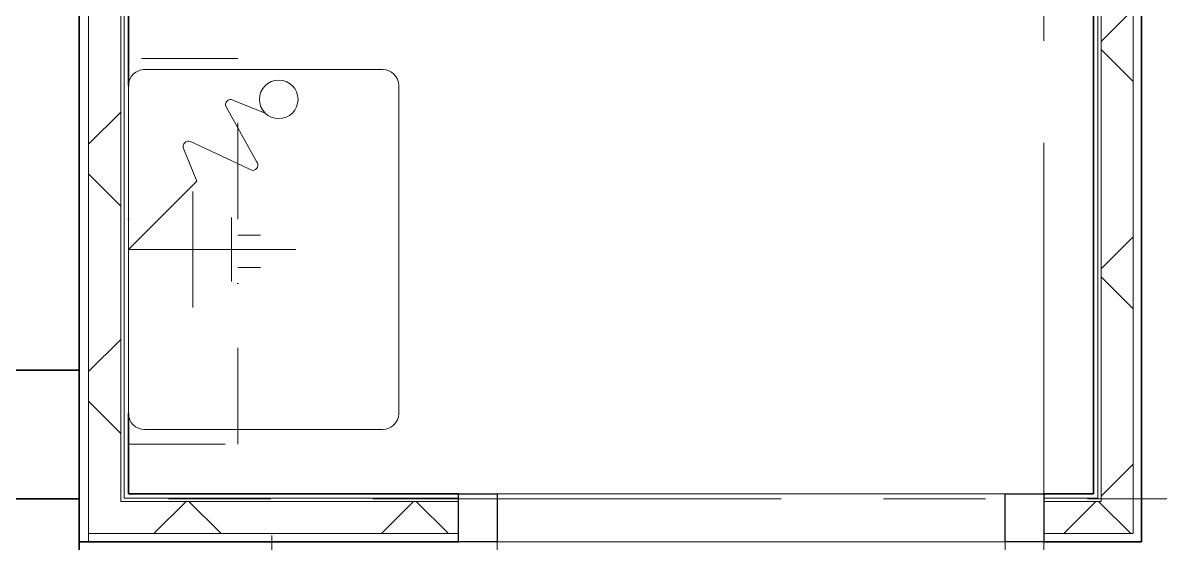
# Model space of a CAD drawing. Header units: millimetres. Extents: x -46592 to 140440, y -36427 to 76663.
# Drawn here: x 41287 to 43055, y 51022 to 51831 of the extents above; entities that cross this region are included whole.
import ezdxf

# ---------------------------------------------------------------- set-up
doc = ezdxf.new("R2010")
doc.units = ezdxf.units.MM
doc.linetypes.add('Grid Line', pattern=[1111.25, 635, -158.75, 158.75, -158.75])
doc.linetypes.add('Pistekatko 3_2_mm', pattern=[350, 150, -100, 0, -100])
for name, color, linetype, lineweight in [('AR-C_APUVIIVA-1', 1, 'Pistekatko 3_2_mm', 18), ('AR-Y_MODVIIVA-1', 8, 'Grid Line', 9), ('AR1241_US-1', 1, 'Continuous', 35), ('AR1243_ULKOOVI', 3, 'Continuous', 18), ('AR1243_ULKOOVI-1', 3, 'Continuous', 25), ('AR1311_VS', 2, 'Continuous', 18), ('AR1311_VS-1', 2, 'Continuous', 35), ('AR1331_KIINTO', 3, 'Continuous', 18), ('AR1331_KIINTO-3', 3, 'Pistekatko 3_2_mm', 18), ('AR21_PUTKIOSA', 6, 'Continuous', 18)]:
    doc.layers.add(name, color=color, linetype=linetype, lineweight=lineweight)
pattern_1 = [(45, (0, 0), (-176.7767, 176.7767), []), (135, (0, 0), (-176.7767, -176.7767), [])]

# ---------------------------------------------------------------- blocks, each defined once
blk = doc.blocks.new('ARC_OK1 - kostean tilan sisäovi-puu - KPH-elementtiovi - 9x21-1650277-04 2_ krs')
at = {"layer": 'AR1243_ULKOOVI'}
for p, q in [((395, 37.5), (-395, 37.5)), ((-395, -37.5), (395, -37.5)), ((395, -37.5), (395, -827.5))]:
    blk.add_line(p, q, dxfattribs=at)
blk.add_arc((395, -37.5), 790, 180, 270, dxfattribs=at)
at = {"layer": 'AR1243_ULKOOVI-1'}
for p, q in [((-455, -37.5), (-455, 37.5)), ((-455, 37.5), (-395, 37.5)), ((-395, 37.5), (-395, -37.5)), ((395, -37.5), (395, 37.5)), ((395, 37.5), (455, 37.5)), ((455, 37.5), (455, -37.5)), ((-395, -37.5), (-455, -37.5)), ((455, -37.5), (395, -37.5))]:
    blk.add_line(p, q, dxfattribs=at)
blk = doc.blocks.new('Peilikaappi_ilman pistorasioita - 4_-2300346-04 2_ krs')
at = {"layer": 'AR1331_KIINTO'}
for p, q in [((-25, -243.5), (-25, -208.5)), ((25, -243.5), (25, -208.5))]:
    blk.add_line(p, q, dxfattribs=at)
at = {"layer": 'AR1331_KIINTO-3'}
for p, q in [((300, -38.5), (-300, -38.5)), ((-300, -38.5), (-300, -208.5)), ((300, -208.5), (300, -38.5)), ((-300, -208.5), (300, -208.5))]:
    blk.add_line(p, q, dxfattribs=at)
blk = doc.blocks.new('Pesuallas Iso - 560 x 420-2262173-04 2_ krs')
at = {"layer": 'AR21_PUTKIOSA'}
for p, q in [((335, 458.5), (-175, 458.5)), ((-175, 458.5), (335, 458.5)), ((-200, 433.5), (-200, 63.5)), ((-200, 63.5), (-200, 433.5)), ((360, 63.5), (360, 433.5)), ((360, 433.5), (360, 63.5)), ((80, 38.5), (80, 298.5)), ((-152.2, 200.6), (-131.8, 251)), ((-56.6, 237.6), (-141.9, 190.3)), ((-88, 134.9), (-43, 231.2)), ((130, 198.5), (30, 198.5)), ((-26.1, 144.6), (-77.1, 124)), ((80, 38.5), (-26.1, 144.6)), ((170, 138.5), (-10, 138.5)), ((-175, 38.5), (335, 38.5)), ((335, 38.5), (-175, 38.5))]:
    blk.add_line(p, q, dxfattribs=at)
blk.add_circle((-153.4, 272), 30, dxfattribs=at)
for centre, radius, start, end in [((-175, 433.5), 25, 90, 180), ((-175, 433.5), 25, 90, 180), ((335, 433.5), 25, 360, 90), ((335, 433.5), 25, 360, 90), ((-51.2, 231.5), 8.17, 358.3289, 131.6711), ((-145.6, 196.9), 7.54, 151, 299), ((-80.2, 131.7), 8.38, 158, 292), ((-175, 63.5), 25, 180, 270), ((-175, 63.5), 25, 180, 270), ((335, 63.5), 25, 270, 360), ((335, 63.5), 25, 270, 360)]:
    blk.add_arc(centre, radius, start, end, dxfattribs=at)

msp = doc.modelspace()

# ---------------------------------------------------------------- hatches: boundary and pattern name
at = {"layer": 'AR1311_VS'}
h = msp.add_hatch(dxfattribs=at)
h.set_pattern_fill('FP_1', color=256, style=0, pattern_type=2)
h.set_pattern_definition(pattern_1)
h.paths.add_polyline_path([(43013, 51086.5), (43013, 53248.5), (42963, 53248.5), (42963, 51086.5)], flags=0)
h = msp.add_hatch(dxfattribs=at)
h.set_pattern_fill('FP_1', color=256, style=0, pattern_type=2)
h.set_pattern_definition(pattern_1)
h.paths.add_polyline_path([(41439, 51086.5), (41439, 53198.5), (41389, 53198.5), (41389, 51086.5)], flags=0)
h = msp.add_hatch(dxfattribs=at)
h.set_pattern_fill('FP_1', color=256, style=0, pattern_type=2)
h.set_pattern_definition(pattern_1)
h.paths.add_polyline_path([(42874, 51036.5), (43013, 51036.5), (43013, 51086.5), (42874, 51086.5)], flags=0)
h.paths.add_polyline_path([(41715, 51036.5), (41964, 51036.5), (41964, 51086.5), (41389, 51086.5), (41389, 51036.5)], flags=0)

# ---------------------------------------------------------------- linework, layer by layer
at = {"layer": 'AR-C_APUVIIVA-1'}
msp.add_line((41674, 49508), (41674, 51033.5), dxfattribs=at)
at = {"layer": 'AR-Y_MODVIIVA-1'}
for p, q in [((41374, 32118), (41374, 59825.4)), ((42874, 32118), (42874, 59825.4)), ((49133.2, 51090.8), (29793.3, 51090.8))]:
    msp.add_line(p, q, dxfattribs=at)
at = {"layer": 'AR1241_US-1'}
for p, q in [((41374, 51290.8), (41374, 57918.5)), ((41274, 51290.8), (41374, 51290.8)), ((41374, 51090.8), (41274, 51090.8)), ((41374, 49496), (41374, 51090.8))]:
    msp.add_line(p, q, dxfattribs=at)
at = {"layer": 'AR1311_VS'}
for p, q in [((41389, 51023.5), (41389, 53248.5)), ((43013, 53248.5), (43013, 51036.5)), ((41439, 51086.5), (41439, 53198.5)), ((41444, 51091.5), (41444, 53193.5)), ((42958, 53193.5), (42958, 51091.5)), ((42963, 53198.5), (42963, 51086.5)), ((41964, 51091.5), (41444, 51091.5)), ((42958, 51091.5), (42874, 51091.5)), ((41964, 51086.5), (41439, 51086.5)), ((42963, 51086.5), (42874, 51086.5)), ((41964, 51036.5), (41389, 51036.5)), ((43013, 51036.5), (42874, 51036.5))]:
    msp.add_line(p, q, dxfattribs=at)
at = {"layer": 'AR1311_VS-1'}
for p, q in [((41374, 53263.5), (41374, 51023.5)), ((43026, 51023.5), (43026, 53263.5)), ((41451, 51733.4), (41451, 53186.5)), ((42951, 53186.5), (42951, 51098.5)), ((41451, 51098.5), (41451, 51223.4)), ((41964, 51098.5), (41451, 51098.5)), ((42951, 51098.5), (42874, 51098.5)), ((41374, 51023.5), (41964, 51023.5)), ((42874, 51023.5), (43026, 51023.5))]:
    msp.add_line(p, q, dxfattribs=at)

# ---------------------------------------------------------------- block references
at = {"layer": 'AR1243_ULKOOVI'}
msp.add_blockref('ARC_OK1 - kostean tilan sisäovi-puu - KPH-elementtiovi - 9x21-1650277-04 2_ krs', (42419, 51061), dxfattribs=at)
at = {"layer": 'AR1331_KIINTO', "rotation": 89.9999999999994}
msp.add_blockref('Peilikaappi_ilman pistorasioita - 4_-2300346-04 2_ krs', (41412.5, 51475.5), dxfattribs=at)
at = {"layer": 'AR21_PUTKIOSA', "rotation": 269.9999999999994}
msp.add_blockref('Pesuallas Iso - 560 x 420-2262173-04 2_ krs', (41412.5, 51558.4), dxfattribs=at)

doc.saveas('drawing.dxf')
